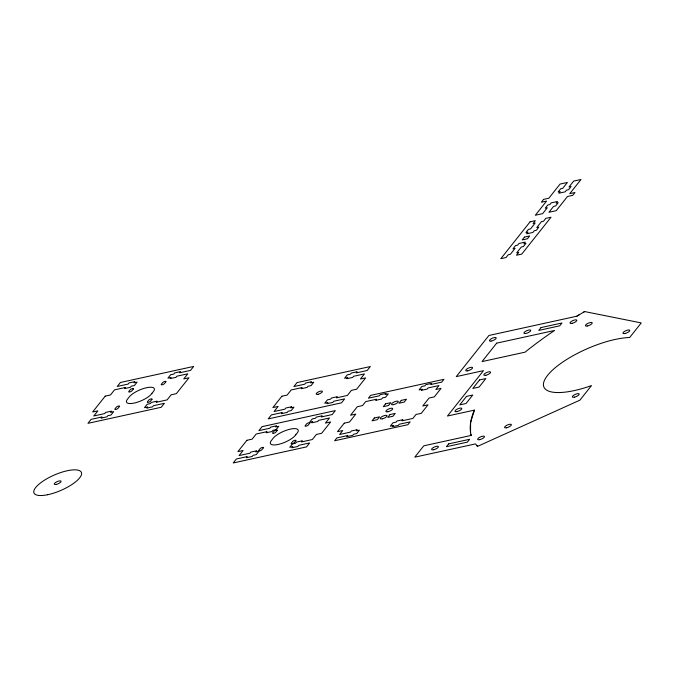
<?xml version="1.0" encoding="UTF-8"?>
<svg xmlns="http://www.w3.org/2000/svg" width="675" height="675" viewBox="0 0 675 675"><rect width="100%" height="100%" fill="white"/><g stroke="black" fill="none" stroke-linecap="round" stroke-linejoin="round"><path stroke-width="1.01" d="M584.634 311.555L576.796 316.221L488.928 335.475L456.266 376.608L483.486 370.642L447.441 416.028L474.373 410.13C470.964 418.002 468.863 426.954 471.184 435.426L423.79 445.812L414.779 457.161L475.462 443.914L477.562 446.361L579.909 400.165L591.494 385.577A55.384 17.938 -23.5 0 1 574.433 390.547L573.286 390.791A55.384 17.938 -23.5 0 1 565.633 392.074L564.604 392.192A55.384 17.938 -23.5 0 1 561.634 392.445L560.68 392.496A55.384 17.938 -23.5 0 1 543.603 386.159L543.51 385.712A55.384 17.938 -23.5 0 1 543.426 384.32L543.459 383.839A55.384 17.938 -23.5 0 1 544.084 381.232L544.303 380.683A55.384 17.938 -23.5 0 1 553.179 369.495L553.93 368.828A55.384 17.938 -23.5 0 1 558.048 365.462L558.942 364.787A55.384 17.938 -23.5 0 1 561.743 362.762L562.714 362.087A55.384 17.938 -23.5 0 1 599.181 344.014L600.429 343.583A55.384 17.938 -23.5 0 1 604.167 342.368L605.399 341.989A55.384 17.938 -23.5 0 1 613.82 339.753L614.984 339.491A55.384 17.938 -23.5 0 1 629.665 337.5L641.25 322.92L584.617 311.555L583.732 312.069M474.373 410.13L470.585 422.525L470.542 432.675M576.796 316.221L579.057 314.854M476.719 445.432L477.63 446.327M470.931 434.548L471.184 435.426M151.943 393.323L151.791 393.576A14.15 4.582 -23.5 0 1 134.123 403.085A14.15 4.582 -23.5 0 1 127.946 398.604L129.279 396.883A14.15 4.582 -23.5 0 1 146.5 387.728A14.15 4.582 -23.5 0 1 153.36 391.61L151.943 393.323M295.793 434.725L295.642 434.97A14.15 4.582 -23.5 0 1 277.973 444.487A14.15 4.582 -23.5 0 1 271.806 440.007L273.13 438.286A14.15 4.582 -23.5 0 1 290.351 429.123A14.15 4.582 -23.5 0 1 297.211 433.013L295.793 434.725M119.517 406.434L118.1 408.24A1.839 0.599 -23.5 0 1 115.864 409.43A1.839 0.599 -23.5 0 1 114.969 408.923L116.412 407.118A1.839 0.599 -23.5 0 1 118.547 406.038A1.839 0.599 -23.5 0 1 119.517 406.434M133.363 388.977L131.946 390.783A1.839 0.599 -23.5 0 1 129.71 391.973A1.839 0.599 -23.5 0 1 128.824 391.466L130.267 389.661A1.839 0.599 -23.5 0 1 132.401 388.581A1.839 0.599 -23.5 0 1 133.363 388.977M151.968 399.322L150.55 401.127A1.839 0.599 -23.5 0 1 148.314 402.317A1.839 0.599 -23.5 0 1 147.428 401.811L148.871 400.005A1.839 0.599 -23.5 0 1 151.006 398.925A1.839 0.599 -23.5 0 1 151.968 399.322M165.881 381.797L164.464 383.594A1.839 0.599 -23.5 0 1 162.228 384.784A1.839 0.599 -23.5 0 1 161.333 384.277L162.785 382.472A1.839 0.599 -23.5 0 1 164.911 381.4A1.839 0.599 -23.5 0 1 165.881 381.797M263.368 447.837L261.951 449.634A1.839 0.599 -23.5 0 1 259.715 450.824A1.839 0.599 -23.5 0 1 258.829 450.326L260.272 448.512A1.839 0.599 -23.5 0 1 262.406 447.441A1.839 0.599 -23.5 0 1 263.368 447.837M277.223 430.38L275.805 432.177A1.839 0.599 -23.5 0 1 273.569 433.367A1.839 0.599 -23.5 0 1 272.683 432.869L274.126 431.055A1.839 0.599 -23.5 0 1 276.261 429.983A1.839 0.599 -23.5 0 1 277.223 430.38M295.827 440.724L294.41 442.53A1.839 0.599 -23.5 0 1 292.174 443.711A1.839 0.599 -23.5 0 1 291.279 443.213L292.731 441.408A1.839 0.599 -23.5 0 1 294.865 440.328A1.839 0.599 -23.5 0 1 295.827 440.724M309.732 423.2L308.315 424.997A1.839 0.599 -23.5 0 1 306.079 426.187A1.839 0.599 -23.5 0 1 305.193 425.68L306.636 423.875A1.839 0.599 -23.5 0 1 308.77 422.803A1.839 0.599 -23.5 0 1 309.732 423.2M105.241 396.115L92.627 411.995L97.858 410.856L93.808 415.96L104.692 413.573L105.595 412.433L111.459 411.151L110.557 412.29L113.695 411.598L110.995 415.007L107.857 415.69L106.954 416.829L101.09 418.112L101.992 416.973L91.1 419.361L87.953 423.335L161.232 407.278L164.388 403.304L153.503 405.692L152.601 406.823L146.737 408.105L147.639 406.974L144.501 407.666L147.201 404.257L150.339 403.574L151.242 402.435L157.106 401.152L156.203 402.283L167.088 399.904L171.146 394.791L176.377 393.643L188.992 377.764L183.76 378.911L187.819 373.807L176.926 376.186L176.023 377.325L170.168 378.608L171.062 377.477L167.923 378.16L170.623 374.76L173.77 374.068L174.665 372.938L180.529 371.647L179.634 372.786L190.519 370.398L193.674 366.432L120.386 382.489L117.231 386.454L128.123 384.075L129.026 382.936L134.882 381.653L133.988 382.784L137.126 382.101L134.418 385.501L131.279 386.193L130.376 387.323L124.521 388.606L125.415 387.475L114.531 389.863L110.472 394.968L105.241 396.115M246.898 440.286L237.887 451.634L243.127 450.487L239.068 455.591L249.961 453.203L250.864 452.073L256.719 450.79L255.825 451.921L258.964 451.237L256.255 454.638L253.117 455.321L252.214 456.46L246.358 457.743L247.253 456.612L236.368 458.992L233.212 462.966L306.501 446.909L309.656 442.935L298.763 445.323L297.861 446.462L291.997 447.744L292.899 446.605L289.761 447.297L292.461 443.897L295.608 443.205L296.502 442.066L302.366 440.783L301.463 441.923L312.356 439.535L316.406 434.43L321.646 433.282L330.657 421.934L325.418 423.082L329.476 417.977L318.583 420.365L317.689 421.495L311.825 422.778L312.727 421.647L309.58 422.339L312.289 418.93L315.427 418.247L316.33 417.108L322.194 415.825L321.292 416.956L332.176 414.577L335.332 410.602L262.043 426.659L258.896 430.633L269.781 428.245L270.683 427.106L276.548 425.824L275.645 426.963L278.783 426.271L276.083 429.671L272.945 430.363L272.042 431.502L266.178 432.785L267.081 431.646L256.188 434.033L252.138 439.138L246.898 440.286M281.897 396.217L272.886 407.565L278.117 406.418L274.067 411.522L284.951 409.143L285.854 408.004L291.718 406.721L290.815 407.852L293.954 407.168L291.254 410.569L288.115 411.261L287.212 412.391L281.348 413.682L282.251 412.543L271.358 414.931L268.211 418.897L341.491 402.84L344.647 398.874L333.762 401.254L332.859 402.393L326.995 403.675L327.898 402.545L324.751 403.228L327.459 399.828L330.598 399.136L331.501 398.005L337.365 396.723L336.462 397.853L347.347 395.466L351.405 390.361L356.636 389.213L365.648 377.873L360.416 379.012L364.466 373.908L353.582 376.296L352.679 377.435L346.815 378.717L347.718 377.578L344.579 378.27L347.279 374.861L350.418 374.178L351.321 373.039L357.185 371.756L356.282 372.895L367.175 370.507L370.322 366.533L297.042 382.59L293.887 386.564L304.771 384.176L305.674 383.046L311.538 381.755L310.635 382.894L313.782 382.202L311.074 385.611L307.935 386.294L307.032 387.433L301.168 388.716L302.071 387.585L291.187 389.964L287.128 395.077L281.897 396.217M344.25 423.174L337.492 431.688L342.731 430.54L339.576 434.506L350.46 432.118L351.363 430.988L357.227 429.705L356.324 430.836L359.463 430.152L356.763 433.553L353.624 434.244L352.721 435.375L346.857 436.657L347.76 435.527L336.876 437.915L334.623 440.75L407.902 424.693L410.155 421.858L399.271 424.238L398.368 425.377L392.504 426.659L393.407 425.528L390.268 426.212L392.968 422.812L396.107 422.12L397.01 420.989L402.874 419.698L401.971 420.837L412.864 418.449L416.011 414.484L421.251 413.336L428.009 404.823L422.769 405.97L429.081 398.031L434.312 396.883L441.07 388.37L435.839 389.517L438.986 385.543L428.102 387.931L427.199 389.07L421.335 390.352L422.238 389.213L419.099 389.905L421.799 386.505L424.938 385.813L425.841 384.674L431.705 383.392L430.802 384.531L441.695 382.143L443.947 379.308L370.659 395.364L368.407 398.199L379.299 395.812L380.194 394.681L386.058 393.398L385.155 394.529L388.302 393.837L385.594 397.246L382.455 397.929L381.552 399.068L375.688 400.351L376.591 399.22L365.707 401.6L362.551 405.574L357.32 406.721L350.561 415.235L355.793 414.087L349.49 422.027L344.25 423.174M543.586 199.387L541.333 202.222L546.564 201.074L535.3 215.257L542.633 213.654L547.315 207.748L545.223 208.212L547.746 205.031L549.838 204.576L551.188 202.871L557.474 201.496L556.124 203.2L558.217 202.736L555.694 205.917L553.601 206.373L548.91 212.279L556.242 210.668L567.506 196.484L572.737 195.337L574.99 192.502L569.759 193.649L581.023 179.466L573.691 181.077L569.008 186.975L571.101 186.511L568.578 189.692L566.485 190.148L565.135 191.852L558.849 193.227L560.199 191.523L558.107 191.987L560.63 188.806L562.722 188.35L567.413 182.453L560.081 184.056L548.817 198.239L543.586 199.387M374.304 417.994L372.052 420.829L377.291 419.681L379.544 416.846L374.304 417.994M385.568 403.81L383.316 406.645L388.555 405.498L390.808 402.663L385.568 403.81M530.103 221.813L500.816 258.685L506.048 257.538L508.3 254.703L510.401 254.247L515.084 248.341L512.992 248.805L515.514 245.624L517.607 245.168L518.957 243.464L525.243 242.089L523.884 243.793L525.977 243.329L523.454 246.51L521.362 246.966L516.679 252.872L518.771 252.408L516.518 255.243L521.758 254.095L551.036 217.223L545.805 218.371L543.552 221.206L541.46 221.662L536.768 227.568L538.869 227.104L536.347 230.285L534.246 230.74L532.896 232.445L526.618 233.82L527.968 232.116L525.876 232.58L528.398 229.399L530.491 228.943L535.174 223.045L533.081 223.501L535.334 220.666L530.103 221.813M524.433 237.111L522.18 239.946L527.42 238.798L529.673 235.963L524.433 237.111M390.015 414.551L387.762 417.386L392.993 416.247L395.246 413.404L390.015 414.551M401.271 400.368L399.026 403.211L404.257 402.064L406.51 399.22L401.271 400.368M496.665 343.153L482.026 361.589L525.133 352.148L526.871 350.722A236.275 76.537 -23.5 0 1 550.192 333.442L554.597 330.463L496.665 343.153M466.493 396.385L459.743 404.899L466.02 403.523L472.778 395.01L466.493 396.385M479.562 379.941L472.804 388.446L479.081 387.07L485.84 378.557L479.562 379.941M448.681 443.872L446.428 446.707L467.362 442.125L469.614 439.29L448.681 443.872M541.029 327.577L538.777 330.413L559.718 325.823L561.971 322.988L541.029 327.577M574.484 397.153A3.696 1.198 -23.5 0 0 579.175 393.998A3.696 1.198 -23.5 0 0 573.691 395.229A3.696 1.198 -23.5 0 0 574.484 397.153M625.042 333.484A3.696 1.198 -23.5 0 0 629.733 330.328A3.696 1.198 -23.5 0 0 624.257 331.568A3.696 1.198 -23.5 0 0 625.042 333.484M382.303 418.821A3.696 1.198 -23.5 0 0 387.045 415.673A3.696 1.198 -23.5 0 0 381.603 416.863A3.696 1.198 -23.5 0 0 382.303 418.821M393.559 404.637A3.696 1.198 -23.5 0 0 398.309 401.49A3.696 1.198 -23.5 0 0 392.867 402.68A3.696 1.198 -23.5 0 0 393.559 404.637M387.931 411.733A3.696 1.198 -23.5 0 0 392.681 408.577A3.696 1.198 -23.5 0 0 387.239 409.776A3.696 1.198 -23.5 0 0 387.931 411.733M318.026 394.276A3.383 1.097 -23.5 0 0 322.38 391.39A3.383 1.097 -23.5 0 0 317.393 392.487A3.383 1.097 -23.5 0 0 318.026 394.276M433.688 449.736A3.696 1.198 -23.5 0 0 438.379 446.58A3.696 1.198 -23.5 0 0 432.903 447.82A3.696 1.198 -23.5 0 0 433.688 449.736M479.756 439.644A3.696 1.198 -23.5 0 0 484.439 436.489A3.696 1.198 -23.5 0 0 478.963 437.729A3.696 1.198 -23.5 0 0 479.756 439.644M572.105 323.342A3.696 1.198 -23.5 0 0 576.796 320.186A3.696 1.198 -23.5 0 0 571.32 321.427A3.696 1.198 -23.5 0 0 572.105 323.342M525.597 333.526A3.696 1.198 -23.5 0 0 530.761 330.455A3.696 1.198 -23.5 0 0 525.673 331.256A3.696 1.198 -23.5 0 0 525.597 333.526M457.026 411.59A3.696 1.198 -23.5 0 0 461.767 408.434A3.696 1.198 -23.5 0 0 456.334 409.632A3.696 1.198 -23.5 0 0 457.026 411.59M485.857 375.275A3.696 1.198 -23.5 0 0 490.607 372.127A3.696 1.198 -23.5 0 0 485.165 373.317A3.696 1.198 -23.5 0 0 485.857 375.275M491.046 341.094A3.696 1.198 -23.5 0 0 496.218 338.032A3.696 1.198 -23.5 0 0 491.13 338.825A3.696 1.198 -23.5 0 0 491.046 341.094M467.395 370.879A3.696 1.198 -23.5 0 0 472.559 367.816A3.696 1.198 -23.5 0 0 467.471 368.609A3.696 1.198 -23.5 0 0 467.395 370.879M506.461 427.798A3.696 1.198 -23.5 0 0 511.388 424.685A3.696 1.198 -23.5 0 0 506.081 425.714A3.696 1.198 -23.5 0 0 506.461 427.798M587.309 326A3.696 1.198 -23.5 0 0 592.228 322.878A3.696 1.198 -23.5 0 0 586.921 323.916A3.696 1.198 -23.5 0 0 587.309 326M47.512 494.75A25.844 8.37 -23.5 0 0 81.532 472.821A25.844 8.37 -23.5 0 0 44.01 480.482A25.844 8.37 -23.5 0 0 47.512 494.75M56.227 484.405A3.696 1.198 -23.5 0 0 61.088 481.275A3.696 1.198 -23.5 0 0 55.73 482.372A3.696 1.198 -23.5 0 0 56.227 484.405"/></g></svg>
